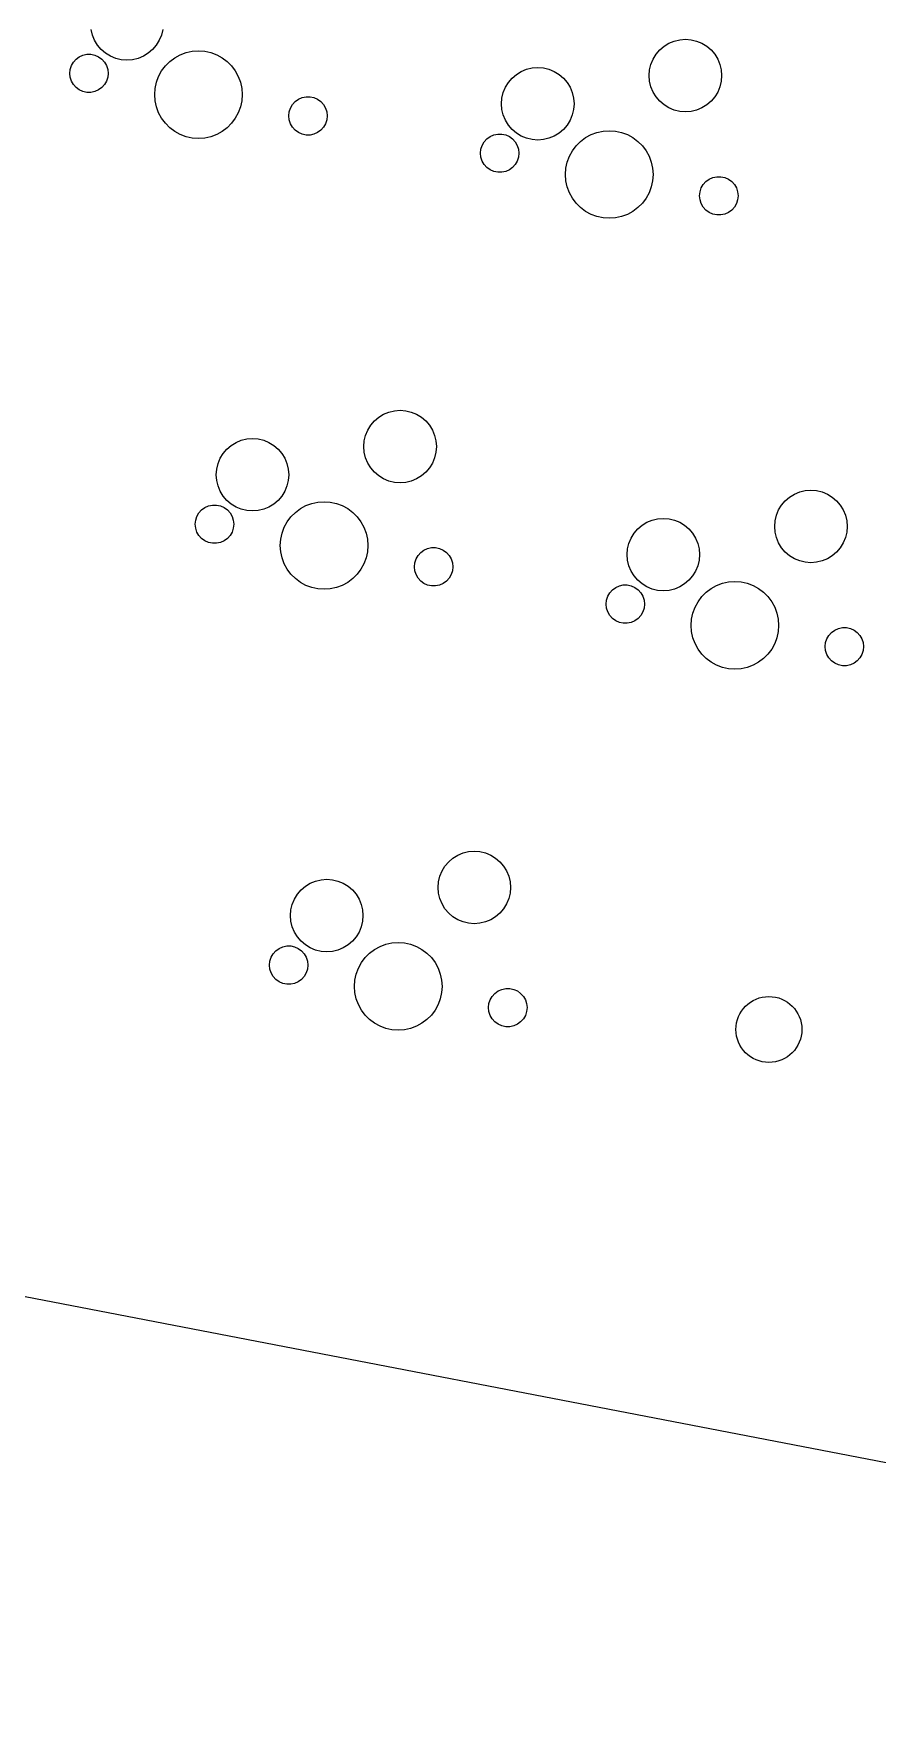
# Model space of a CAD drawing. Extents: x 101 to 518, y -308 to -134.
# Drawn here: x 154.2 to 192.7, y -307.3 to -231.1 of the extents above; entities that cross this region are included whole.
import ezdxf

# ---------------------------------------------------------------- set-up
doc = ezdxf.new("R2010")
doc.units = 0
doc.layers.add('BLACK', color=7, linetype='CONTINUOUS')

msp = doc.modelspace()

# ---------------------------------------------------------------- linework, layer by layer
at = {"layer": 'BLACK', "linetype": 'CONTINUOUS'}
for p, q in [((156.919679, -231.143297), (156.859236, -230.891536)), ((160.118608, -230.891536), (160.058165, -231.143297)), ((157.018761, -231.382503), (156.919679, -231.143297)), ((157.154044, -231.603265), (157.018761, -231.382503)), ((157.322196, -231.800145), (157.154044, -231.603265)), ((157.519076, -231.968297), (157.322196, -231.800145)), ((159.655648, -231.800145), (159.458768, -231.968297)), ((159.8238, -231.603265), (159.655648, -231.800145)), ((159.959083, -231.382503), (159.8238, -231.603265)), ((160.058165, -231.143297), (159.959083, -231.382503)), ((161.460505, -231.880129), (161.744267, -231.859834)), ((161.744267, -231.859834), (162.028029, -231.880129)), ((182.57203, -232.016788), (182.740182, -231.819908)), ((182.740182, -231.819908), (182.937062, -231.651756)), ((182.937062, -231.651756), (183.157824, -231.516473)), ((183.157824, -231.516473), (183.39703, -231.417391)), ((183.39703, -231.417391), (183.648791, -231.356948)), ((183.648791, -231.356948), (183.906908, -231.336634)), ((183.906908, -231.336634), (184.165025, -231.356948)), ((184.165025, -231.356948), (184.416786, -231.417391)), ((184.416786, -231.417391), (184.655992, -231.516473)), ((184.655992, -231.516473), (184.876754, -231.651756)), ((184.876754, -231.651756), (185.073634, -231.819908)), ((185.073634, -231.819908), (185.241786, -232.016788)), ((155.901722, -232.702501), (155.958249, -232.528529)), ((155.958249, -232.528529), (156.049711, -232.370112)), ((156.049711, -232.370112), (156.172112, -232.234172)), ((156.172112, -232.234172), (156.320101, -232.126652)), ((156.320101, -232.126652), (156.487211, -232.05225)), ((156.487211, -232.05225), (156.666139, -232.014217)), ((156.666139, -232.014217), (156.849063, -232.014217)), ((156.849063, -232.014217), (157.027991, -232.05225)), ((157.027991, -232.05225), (157.195101, -232.126652)), ((157.195101, -232.126652), (157.34309, -232.234172)), ((157.34309, -232.234172), (157.465491, -232.370112)), ((157.465491, -232.370112), (157.556953, -232.528529)), ((157.739838, -232.10358), (157.519076, -231.968297)), ((157.556953, -232.528529), (157.61348, -232.702501)), ((157.979044, -232.202662), (157.739838, -232.10358)), ((158.230805, -232.263105), (157.979044, -232.202662)), ((158.488922, -232.283419), (158.230805, -232.263105)), ((158.747039, -232.263105), (158.488922, -232.283419)), ((158.9988, -232.202662), (158.747039, -232.263105)), ((159.238006, -232.10358), (158.9988, -232.202662)), ((159.458768, -231.968297), (159.238006, -232.10358)), ((160.066892, -232.77575), (160.237378, -232.548007)), ((160.237378, -232.548007), (160.43854, -232.346845)), ((160.43854, -232.346845), (160.666283, -232.176359)), ((160.666283, -232.176359), (160.915971, -232.040019)), ((160.915971, -232.040019), (161.18252, -231.940601)), ((161.18252, -231.940601), (161.460505, -231.880129)), ((162.028029, -231.880129), (162.306014, -231.940601)), ((162.306014, -231.940601), (162.572563, -232.040019)), ((162.572563, -232.040019), (162.822251, -232.176359)), ((162.822251, -232.176359), (163.049994, -232.346845)), ((163.049994, -232.346845), (163.251156, -232.548007)), ((163.251156, -232.548007), (163.421642, -232.77575)), ((176.930803, -232.638644), (177.18892, -232.61833)), ((177.18892, -232.61833), (177.447037, -232.638644)), ((182.277222, -232.728517), (182.337665, -232.476756)), ((182.337665, -232.476756), (182.436747, -232.23755)), ((182.436747, -232.23755), (182.57203, -232.016788)), ((185.241786, -232.016788), (185.377069, -232.23755)), ((185.377069, -232.23755), (185.476151, -232.476756)), ((185.476151, -232.476756), (185.536594, -232.728517)), ((155.882601, -232.884424), (155.901722, -232.702501)), ((155.901722, -233.066347), (155.882601, -232.884424)), ((155.958249, -233.240319), (155.901722, -233.066347)), ((156.049711, -233.398736), (155.958249, -233.240319)), ((157.556953, -233.240319), (157.465491, -233.398736)), ((157.61348, -233.066347), (157.556953, -233.240319)), ((157.61348, -232.702501), (157.632601, -232.884424)), ((157.632601, -232.884424), (157.61348, -233.066347)), ((159.770662, -233.569972), (159.831134, -233.291987)), ((159.831134, -233.291987), (159.930552, -233.025438)), ((159.930552, -233.025438), (160.066892, -232.77575)), ((163.421642, -232.77575), (163.557982, -233.025438)), ((163.557982, -233.025438), (163.6574, -233.291987)), ((163.6574, -233.291987), (163.717872, -233.569972)), ((175.718759, -233.519246), (175.854042, -233.298484)), ((175.854042, -233.298484), (176.022194, -233.101604)), ((176.022194, -233.101604), (176.219074, -232.933452)), ((176.219074, -232.933452), (176.439836, -232.798169)), ((176.439836, -232.798169), (176.679042, -232.699087)), ((176.679042, -232.699087), (176.930803, -232.638644)), ((177.447037, -232.638644), (177.698798, -232.699087)), ((177.698798, -232.699087), (177.938004, -232.798169)), ((177.938004, -232.798169), (178.158766, -232.933452)), ((178.158766, -232.933452), (178.355646, -233.101604)), ((178.355646, -233.101604), (178.523798, -233.298484)), ((178.523798, -233.298484), (178.659081, -233.519246)), ((182.256908, -232.986634), (182.277222, -232.728517)), ((182.277222, -233.244751), (182.256908, -232.986634)), ((182.337665, -233.496512), (182.277222, -233.244751)), ((185.536594, -233.244751), (185.476151, -233.496512)), ((185.536594, -232.728517), (185.556908, -232.986634)), ((185.556908, -232.986634), (185.536594, -233.244751)), ((156.172112, -233.534676), (156.049711, -233.398736)), ((156.320101, -233.642196), (156.172112, -233.534676)), ((156.487211, -233.716598), (156.320101, -233.642196)), ((156.666139, -233.754631), (156.487211, -233.716598)), ((156.849063, -233.754631), (156.666139, -233.754631)), ((157.027991, -233.716598), (156.849063, -233.754631)), ((157.195101, -233.642196), (157.027991, -233.716598)), ((157.34309, -233.534676), (157.195101, -233.642196)), ((157.465491, -233.398736), (157.34309, -233.534676)), ((159.750367, -233.853734), (159.770662, -233.569972)), ((159.770662, -234.137496), (159.750367, -233.853734)), ((159.831134, -234.415481), (159.770662, -234.137496)), ((163.717872, -234.137496), (163.6574, -234.415481)), ((163.717872, -233.569972), (163.738167, -233.853734)), ((163.738167, -233.853734), (163.717872, -234.137496)), ((166.145444, -234.172792), (166.293433, -234.065272)), ((166.293433, -234.065272), (166.460543, -233.99087)), ((166.460543, -233.99087), (166.639471, -233.952837)), ((166.639471, -233.952837), (166.822395, -233.952837)), ((166.822395, -233.952837), (167.001323, -233.99087)), ((167.001323, -233.99087), (167.168433, -234.065272)), ((167.168433, -234.065272), (167.316422, -234.172792)), ((175.53892, -234.26833), (175.559234, -234.010213)), ((175.559234, -234.010213), (175.619677, -233.758452)), ((175.619677, -233.758452), (175.718759, -233.519246)), ((178.659081, -233.519246), (178.758163, -233.758452)), ((178.758163, -233.758452), (178.818606, -234.010213)), ((178.818606, -234.010213), (178.83892, -234.26833)), ((182.436747, -233.735718), (182.337665, -233.496512)), ((182.57203, -233.95648), (182.436747, -233.735718)), ((182.740182, -234.15336), (182.57203, -233.95648)), ((185.241786, -233.95648), (185.073634, -234.15336)), ((185.377069, -233.735718), (185.241786, -233.95648)), ((185.476151, -233.496512), (185.377069, -233.735718)), ((159.930552, -234.68203), (159.831134, -234.415481)), ((160.066892, -234.931718), (159.930552, -234.68203)), ((163.557982, -234.68203), (163.421642, -234.931718)), ((163.6574, -234.415481), (163.557982, -234.68203)), ((165.855933, -234.823044), (165.875054, -234.641121)), ((165.875054, -235.004967), (165.855933, -234.823044)), ((165.875054, -234.641121), (165.931581, -234.467149)), ((165.931581, -234.467149), (166.023043, -234.308732)), ((166.023043, -234.308732), (166.145444, -234.172792)), ((167.316422, -234.172792), (167.438823, -234.308732)), ((167.438823, -234.308732), (167.530285, -234.467149)), ((167.530285, -234.467149), (167.586812, -234.641121)), ((167.586812, -234.641121), (167.605933, -234.823044)), ((167.605933, -234.823044), (167.586812, -235.004967)), ((175.559234, -234.526447), (175.53892, -234.26833)), ((175.619677, -234.778208), (175.559234, -234.526447)), ((175.718759, -235.017414), (175.619677, -234.778208)), ((178.758163, -234.778208), (178.659081, -235.017414)), ((178.818606, -234.526447), (178.758163, -234.778208)), ((178.83892, -234.26833), (178.818606, -234.526447)), ((182.937062, -234.321512), (182.740182, -234.15336)), ((183.157824, -234.456795), (182.937062, -234.321512)), ((183.39703, -234.555877), (183.157824, -234.456795)), ((183.648791, -234.61632), (183.39703, -234.555877)), ((183.906908, -234.636634), (183.648791, -234.61632)), ((184.165025, -234.61632), (183.906908, -234.636634)), ((184.416786, -234.555877), (184.165025, -234.61632)), ((184.655992, -234.456795), (184.416786, -234.555877)), ((184.876754, -234.321512), (184.655992, -234.456795)), ((185.073634, -234.15336), (184.876754, -234.321512)), ((160.237378, -235.159461), (160.066892, -234.931718)), ((160.43854, -235.360623), (160.237378, -235.159461)), ((160.666283, -235.531109), (160.43854, -235.360623)), ((160.915971, -235.667449), (160.666283, -235.531109)), ((161.18252, -235.766867), (160.915971, -235.667449)), ((162.572563, -235.667449), (162.306014, -235.766867)), ((162.822251, -235.531109), (162.572563, -235.667449)), ((163.049994, -235.360623), (162.822251, -235.531109)), ((163.251156, -235.159461), (163.049994, -235.360623)), ((163.421642, -234.931718), (163.251156, -235.159461)), ((165.931581, -235.178939), (165.875054, -235.004967)), ((166.023043, -235.337356), (165.931581, -235.178939)), ((166.145444, -235.473296), (166.023043, -235.337356)), ((166.293433, -235.580816), (166.145444, -235.473296)), ((166.460543, -235.655218), (166.293433, -235.580816)), ((166.639471, -235.693251), (166.460543, -235.655218)), ((167.001323, -235.655218), (166.822395, -235.693251)), ((167.168433, -235.580816), (167.001323, -235.655218)), ((167.316422, -235.473296), (167.168433, -235.580816)), ((167.438823, -235.337356), (167.316422, -235.473296)), ((167.530285, -235.178939), (167.438823, -235.337356)), ((167.586812, -235.004967), (167.530285, -235.178939)), ((175.187209, -235.687161), (175.366137, -235.649128)), ((175.366137, -235.649128), (175.549061, -235.649128)), ((175.549061, -235.649128), (175.727989, -235.687161)), ((175.854042, -235.238176), (175.718759, -235.017414)), ((176.022194, -235.435056), (175.854042, -235.238176)), ((176.219074, -235.603208), (176.022194, -235.435056)), ((176.439836, -235.738491), (176.219074, -235.603208)), ((178.158766, -235.603208), (177.938004, -235.738491)), ((178.355646, -235.435056), (178.158766, -235.603208)), ((178.523798, -235.238176), (178.355646, -235.435056)), ((178.659081, -235.017414), (178.523798, -235.238176)), ((179.366281, -235.81127), (179.615969, -235.67493)), ((179.615969, -235.67493), (179.882518, -235.575512)), ((179.882518, -235.575512), (180.160503, -235.51504)), ((180.160503, -235.51504), (180.444265, -235.494745)), ((180.444265, -235.494745), (180.728027, -235.51504)), ((180.728027, -235.51504), (181.006012, -235.575512)), ((181.006012, -235.575512), (181.272561, -235.67493)), ((181.272561, -235.67493), (181.522249, -235.81127)), ((161.460505, -235.827339), (161.18252, -235.766867)), ((161.744267, -235.847634), (161.460505, -235.827339)), ((162.028029, -235.827339), (161.744267, -235.847634)), ((162.306014, -235.766867), (162.028029, -235.827339)), ((166.822395, -235.693251), (166.639471, -235.693251)), ((174.582599, -236.519335), (174.60172, -236.337412)), ((174.60172, -236.337412), (174.658247, -236.16344)), ((174.658247, -236.16344), (174.749709, -236.005023)), ((174.749709, -236.005023), (174.87211, -235.869083)), ((174.87211, -235.869083), (175.020099, -235.761563)), ((175.020099, -235.761563), (175.187209, -235.687161)), ((175.727989, -235.687161), (175.895099, -235.761563)), ((175.895099, -235.761563), (176.043088, -235.869083)), ((176.043088, -235.869083), (176.165489, -236.005023)), ((176.165489, -236.005023), (176.256951, -236.16344)), ((176.256951, -236.16344), (176.313478, -236.337412)), ((176.313478, -236.337412), (176.332599, -236.519335)), ((176.679042, -235.837573), (176.439836, -235.738491)), ((176.930803, -235.898016), (176.679042, -235.837573)), ((177.18892, -235.91833), (176.930803, -235.898016)), ((177.447037, -235.898016), (177.18892, -235.91833)), ((177.698798, -235.837573), (177.447037, -235.898016)), ((177.938004, -235.738491), (177.698798, -235.837573)), ((178.63055, -236.660349), (178.76689, -236.410661)), ((178.76689, -236.410661), (178.937376, -236.182918)), ((178.937376, -236.182918), (179.138538, -235.981756)), ((179.138538, -235.981756), (179.366281, -235.81127)), ((181.522249, -235.81127), (181.749992, -235.981756)), ((181.749992, -235.981756), (181.951154, -236.182918)), ((181.951154, -236.182918), (182.12164, -236.410661)), ((182.12164, -236.410661), (182.25798, -236.660349)), ((174.60172, -236.701258), (174.582599, -236.519335)), ((174.658247, -236.87523), (174.60172, -236.701258)), ((174.749709, -237.033647), (174.658247, -236.87523)), ((174.87211, -237.169587), (174.749709, -237.033647)), ((175.020099, -237.277107), (174.87211, -237.169587)), ((176.043088, -237.169587), (175.895099, -237.277107)), ((176.165489, -237.033647), (176.043088, -237.169587)), ((176.256951, -236.87523), (176.165489, -237.033647)), ((176.313478, -236.701258), (176.256951, -236.87523)), ((176.332599, -236.519335), (176.313478, -236.701258)), ((178.47066, -237.204883), (178.531132, -236.926898)), ((178.531132, -236.926898), (178.63055, -236.660349)), ((182.25798, -236.660349), (182.357398, -236.926898)), ((182.357398, -236.926898), (182.41787, -237.204883)), ((175.187209, -237.351509), (175.020099, -237.277107)), ((175.366137, -237.389542), (175.187209, -237.351509)), ((175.549061, -237.389542), (175.366137, -237.389542)), ((175.727989, -237.351509), (175.549061, -237.389542)), ((175.895099, -237.277107), (175.727989, -237.351509)), ((178.450365, -237.488645), (178.47066, -237.204883)), ((178.47066, -237.772407), (178.450365, -237.488645)), ((178.531132, -238.050392), (178.47066, -237.772407)), ((182.41787, -237.772407), (182.357398, -238.050392)), ((182.41787, -237.204883), (182.438165, -237.488645)), ((182.438165, -237.488645), (182.41787, -237.772407)), ((184.631579, -238.10206), (184.723041, -237.943643)), ((184.723041, -237.943643), (184.845442, -237.807703)), ((184.845442, -237.807703), (184.993431, -237.700183)), ((184.993431, -237.700183), (185.160541, -237.625781)), ((185.160541, -237.625781), (185.339469, -237.587748)), ((185.339469, -237.587748), (185.522393, -237.587748)), ((185.522393, -237.587748), (185.701321, -237.625781)), ((185.701321, -237.625781), (185.868431, -237.700183)), ((185.868431, -237.700183), (186.01642, -237.807703)), ((186.01642, -237.807703), (186.138821, -237.943643)), ((186.138821, -237.943643), (186.230283, -238.10206)), ((178.63055, -238.316941), (178.531132, -238.050392)), ((178.76689, -238.566629), (178.63055, -238.316941)), ((178.937376, -238.794372), (178.76689, -238.566629)), ((182.12164, -238.566629), (181.951154, -238.794372)), ((182.25798, -238.316941), (182.12164, -238.566629)), ((182.357398, -238.050392), (182.25798, -238.316941)), ((184.555931, -238.457955), (184.575052, -238.276032)), ((184.575052, -238.639878), (184.555931, -238.457955)), ((184.575052, -238.276032), (184.631579, -238.10206)), ((184.631579, -238.81385), (184.575052, -238.639878)), ((186.230283, -238.10206), (186.28681, -238.276032)), ((186.28681, -238.639878), (186.230283, -238.81385)), ((186.28681, -238.276032), (186.305931, -238.457955)), ((186.305931, -238.457955), (186.28681, -238.639878)), ((179.138538, -238.995534), (178.937376, -238.794372)), ((179.366281, -239.16602), (179.138538, -238.995534)), ((179.615969, -239.30236), (179.366281, -239.16602)), ((179.882518, -239.401778), (179.615969, -239.30236)), ((180.160503, -239.46225), (179.882518, -239.401778)), ((180.444265, -239.482545), (180.160503, -239.46225)), ((180.728027, -239.46225), (180.444265, -239.482545)), ((181.006012, -239.401778), (180.728027, -239.46225)), ((181.272561, -239.30236), (181.006012, -239.401778)), ((181.522249, -239.16602), (181.272561, -239.30236)), ((181.749992, -238.995534), (181.522249, -239.16602)), ((181.951154, -238.794372), (181.749992, -238.995534)), ((184.723041, -238.972267), (184.631579, -238.81385)), ((184.845442, -239.108207), (184.723041, -238.972267)), ((184.993431, -239.215727), (184.845442, -239.108207)), ((185.160541, -239.290129), (184.993431, -239.215727)), ((185.339469, -239.328162), (185.160541, -239.290129)), ((185.522393, -239.328162), (185.339469, -239.328162)), ((185.701321, -239.290129), (185.522393, -239.328162)), ((185.868431, -239.215727), (185.701321, -239.290129)), ((186.01642, -239.108207), (185.868431, -239.215727)), ((186.138821, -238.972267), (186.01642, -239.108207)), ((186.230283, -238.81385), (186.138821, -238.972267)), ((169.755272, -248.70245), (169.952152, -248.534298)), ((169.952152, -248.534298), (170.172914, -248.399015)), ((170.172914, -248.399015), (170.41212, -248.299933)), ((170.41212, -248.299933), (170.663881, -248.23949)), ((170.663881, -248.23949), (170.921998, -248.219176)), ((170.921998, -248.219176), (171.180115, -248.23949)), ((171.180115, -248.23949), (171.431876, -248.299933)), ((171.431876, -248.299933), (171.671082, -248.399015)), ((171.671082, -248.399015), (171.891844, -248.534298)), ((171.891844, -248.534298), (172.088724, -248.70245)), ((169.292312, -249.611059), (169.352755, -249.359298)), ((169.352755, -249.359298), (169.451837, -249.120092)), ((169.451837, -249.120092), (169.58712, -248.89933)), ((169.58712, -248.89933), (169.755272, -248.70245)), ((172.088724, -248.70245), (172.256876, -248.89933)), ((172.256876, -248.89933), (172.392159, -249.120092)), ((172.392159, -249.120092), (172.491241, -249.359298)), ((172.491241, -249.359298), (172.551684, -249.611059)), ((162.869132, -250.181026), (163.037284, -249.984146)), ((163.037284, -249.984146), (163.234164, -249.815994)), ((163.234164, -249.815994), (163.454926, -249.680711)), ((163.454926, -249.680711), (163.694132, -249.581629)), ((163.694132, -249.581629), (163.945893, -249.521186)), ((163.945893, -249.521186), (164.20401, -249.500872)), ((164.20401, -249.500872), (164.462127, -249.521186)), ((164.462127, -249.521186), (164.713888, -249.581629)), ((164.713888, -249.581629), (164.953094, -249.680711)), ((164.953094, -249.680711), (165.173856, -249.815994)), ((165.173856, -249.815994), (165.370736, -249.984146)), ((165.370736, -249.984146), (165.538888, -250.181026)), ((169.271998, -249.869176), (169.292312, -249.611059)), ((169.292312, -250.127293), (169.271998, -249.869176)), ((169.352755, -250.379054), (169.292312, -250.127293)), ((172.551684, -250.127293), (172.491241, -250.379054)), ((172.551684, -249.611059), (172.571998, -249.869176)), ((172.571998, -249.869176), (172.551684, -250.127293)), ((162.55401, -251.150872), (162.574324, -250.892755)), ((162.574324, -250.892755), (162.634767, -250.640994)), ((162.634767, -250.640994), (162.733849, -250.401788)), ((162.733849, -250.401788), (162.869132, -250.181026)), ((165.538888, -250.181026), (165.674171, -250.401788)), ((165.674171, -250.401788), (165.773253, -250.640994)), ((165.773253, -250.640994), (165.833696, -250.892755)), ((165.833696, -250.892755), (165.85401, -251.150872)), ((169.451837, -250.61826), (169.352755, -250.379054)), ((169.58712, -250.839022), (169.451837, -250.61826)), ((169.755272, -251.035902), (169.58712, -250.839022)), ((172.256876, -250.839022), (172.088724, -251.035902)), ((172.392159, -250.61826), (172.256876, -250.839022)), ((172.491241, -250.379054), (172.392159, -250.61826)), ((162.574324, -251.408989), (162.55401, -251.150872)), ((162.634767, -251.66075), (162.574324, -251.408989)), ((162.733849, -251.899956), (162.634767, -251.66075)), ((165.773253, -251.66075), (165.674171, -251.899956)), ((165.833696, -251.408989), (165.773253, -251.66075)), ((165.85401, -251.150872), (165.833696, -251.408989)), ((169.952152, -251.204054), (169.755272, -251.035902)), ((170.172914, -251.339337), (169.952152, -251.204054)), ((170.41212, -251.438419), (170.172914, -251.339337)), ((170.663881, -251.498862), (170.41212, -251.438419)), ((170.921998, -251.519176), (170.663881, -251.498862)), ((171.180115, -251.498862), (170.921998, -251.519176)), ((171.431876, -251.438419), (171.180115, -251.498862)), ((171.671082, -251.339337), (171.431876, -251.438419)), ((171.891844, -251.204054), (171.671082, -251.339337)), ((172.088724, -251.035902), (171.891844, -251.204054)), ((162.869132, -252.120718), (162.733849, -251.899956)), ((163.037284, -252.317598), (162.869132, -252.120718)), ((163.234164, -252.48575), (163.037284, -252.317598)), ((165.370736, -252.317598), (165.173856, -252.48575)), ((165.538888, -252.120718), (165.370736, -252.317598)), ((165.674171, -251.899956), (165.538888, -252.120718)), ((166.897608, -252.458054), (167.175593, -252.397582)), ((167.175593, -252.397582), (167.459355, -252.377287)), ((167.459355, -252.377287), (167.743117, -252.397582)), ((167.743117, -252.397582), (168.021102, -252.458054)), ((188.287118, -252.534241), (188.45527, -252.337361)), ((188.45527, -252.337361), (188.65215, -252.169209)), ((188.65215, -252.169209), (188.872912, -252.033926)), ((188.872912, -252.033926), (189.112118, -251.934844)), ((189.112118, -251.934844), (189.363879, -251.874401)), ((189.363879, -251.874401), (189.621996, -251.854087)), ((189.621996, -251.854087), (189.880113, -251.874401)), ((189.880113, -251.874401), (190.131874, -251.934844)), ((190.131874, -251.934844), (190.37108, -252.033926)), ((190.37108, -252.033926), (190.591842, -252.169209)), ((190.591842, -252.169209), (190.788722, -252.337361)), ((190.788722, -252.337361), (190.956874, -252.534241)), ((161.61681, -253.219954), (161.673337, -253.045982)), ((161.673337, -253.045982), (161.764799, -252.887565)), ((161.764799, -252.887565), (161.8872, -252.751625)), ((161.8872, -252.751625), (162.035189, -252.644105)), ((162.035189, -252.644105), (162.202299, -252.569703)), ((162.202299, -252.569703), (162.381227, -252.53167)), ((162.381227, -252.53167), (162.564151, -252.53167)), ((162.564151, -252.53167), (162.743079, -252.569703)), ((162.743079, -252.569703), (162.910189, -252.644105)), ((162.910189, -252.644105), (163.058178, -252.751625)), ((163.058178, -252.751625), (163.180579, -252.887565)), ((163.180579, -252.887565), (163.272041, -253.045982)), ((163.454926, -252.621033), (163.234164, -252.48575)), ((163.272041, -253.045982), (163.328568, -253.219954)), ((163.694132, -252.720115), (163.454926, -252.621033)), ((163.945893, -252.780558), (163.694132, -252.720115)), ((164.20401, -252.800872), (163.945893, -252.780558)), ((164.462127, -252.780558), (164.20401, -252.800872)), ((164.713888, -252.720115), (164.462127, -252.780558)), ((164.953094, -252.621033), (164.713888, -252.720115)), ((165.173856, -252.48575), (164.953094, -252.621033)), ((165.78198, -253.293203), (165.952466, -253.06546)), ((165.952466, -253.06546), (166.153628, -252.864298)), ((166.153628, -252.864298), (166.381371, -252.693812)), ((166.381371, -252.693812), (166.631059, -252.557472)), ((166.631059, -252.557472), (166.897608, -252.458054)), ((168.021102, -252.458054), (168.287651, -252.557472)), ((168.287651, -252.557472), (168.537339, -252.693812)), ((168.537339, -252.693812), (168.765082, -252.864298)), ((168.765082, -252.864298), (168.966244, -253.06546)), ((168.966244, -253.06546), (169.13673, -253.293203)), ((182.154924, -253.315622), (182.39413, -253.21654)), ((182.39413, -253.21654), (182.645891, -253.156097)), ((182.645891, -253.156097), (182.904008, -253.135783)), ((182.904008, -253.135783), (183.162125, -253.156097)), ((183.162125, -253.156097), (183.413886, -253.21654)), ((183.413886, -253.21654), (183.653092, -253.315622)), ((187.99231, -253.24597), (188.052753, -252.994209)), ((188.052753, -252.994209), (188.151835, -252.755003)), ((188.151835, -252.755003), (188.287118, -252.534241)), ((190.956874, -252.534241), (191.092157, -252.755003)), ((191.092157, -252.755003), (191.191239, -252.994209)), ((191.191239, -252.994209), (191.251682, -253.24597)), ((161.597689, -253.401877), (161.61681, -253.219954)), ((161.61681, -253.5838), (161.597689, -253.401877)), ((161.673337, -253.757772), (161.61681, -253.5838)), ((161.764799, -253.916189), (161.673337, -253.757772)), ((161.8872, -254.052129), (161.764799, -253.916189)), ((163.180579, -253.916189), (163.058178, -254.052129)), ((163.272041, -253.757772), (163.180579, -253.916189)), ((163.328568, -253.5838), (163.272041, -253.757772)), ((163.328568, -253.219954), (163.347689, -253.401877)), ((163.347689, -253.401877), (163.328568, -253.5838)), ((165.48575, -254.087425), (165.546222, -253.80944)), ((165.546222, -253.80944), (165.64564, -253.542891)), ((165.64564, -253.542891), (165.78198, -253.293203)), ((169.13673, -253.293203), (169.27307, -253.542891)), ((169.27307, -253.542891), (169.372488, -253.80944)), ((169.372488, -253.80944), (169.43296, -254.087425)), ((181.433847, -254.036699), (181.56913, -253.815937)), ((181.56913, -253.815937), (181.737282, -253.619057)), ((181.737282, -253.619057), (181.934162, -253.450905)), ((181.934162, -253.450905), (182.154924, -253.315622)), ((183.653092, -253.315622), (183.873854, -253.450905)), ((183.873854, -253.450905), (184.070734, -253.619057)), ((184.070734, -253.619057), (184.238886, -253.815937)), ((184.238886, -253.815937), (184.374169, -254.036699)), ((187.971996, -253.504087), (187.99231, -253.24597)), ((187.99231, -253.762204), (187.971996, -253.504087)), ((188.052753, -254.013965), (187.99231, -253.762204)), ((191.251682, -253.762204), (191.191239, -254.013965)), ((191.251682, -253.24597), (191.271996, -253.504087)), ((191.271996, -253.504087), (191.251682, -253.762204)), ((162.035189, -254.159649), (161.8872, -254.052129)), ((162.202299, -254.234051), (162.035189, -254.159649)), ((162.381227, -254.272084), (162.202299, -254.234051)), ((162.564151, -254.272084), (162.381227, -254.272084)), ((162.743079, -254.234051), (162.564151, -254.272084)), ((162.910189, -254.159649), (162.743079, -254.234051)), ((163.058178, -254.052129), (162.910189, -254.159649)), ((165.465455, -254.371187), (165.48575, -254.087425)), ((165.48575, -254.654949), (165.465455, -254.371187)), ((165.546222, -254.932934), (165.48575, -254.654949)), ((169.43296, -254.654949), (169.372488, -254.932934)), ((169.43296, -254.087425), (169.453255, -254.371187)), ((169.453255, -254.371187), (169.43296, -254.654949)), ((171.738131, -254.826185), (171.860532, -254.690245)), ((171.860532, -254.690245), (172.008521, -254.582725)), ((172.008521, -254.582725), (172.175631, -254.508323)), ((172.175631, -254.508323), (172.354559, -254.47029)), ((172.354559, -254.47029), (172.537483, -254.47029)), ((172.537483, -254.47029), (172.716411, -254.508323)), ((172.716411, -254.508323), (172.883521, -254.582725)), ((172.883521, -254.582725), (173.03151, -254.690245)), ((173.03151, -254.690245), (173.153911, -254.826185)), ((181.254008, -254.785783), (181.274322, -254.527666)), ((181.274322, -254.527666), (181.334765, -254.275905)), ((181.334765, -254.275905), (181.433847, -254.036699)), ((184.374169, -254.036699), (184.473251, -254.275905)), ((184.473251, -254.275905), (184.533694, -254.527666)), ((184.533694, -254.527666), (184.554008, -254.785783)), ((188.151835, -254.253171), (188.052753, -254.013965)), ((188.287118, -254.473933), (188.151835, -254.253171)), ((188.45527, -254.670813), (188.287118, -254.473933)), ((188.65215, -254.838965), (188.45527, -254.670813)), ((190.788722, -254.670813), (190.591842, -254.838965)), ((190.956874, -254.473933), (190.788722, -254.670813)), ((191.092157, -254.253171), (190.956874, -254.473933)), ((191.191239, -254.013965), (191.092157, -254.253171)), ((165.64564, -255.199483), (165.546222, -254.932934)), ((165.78198, -255.449171), (165.64564, -255.199483)), ((165.952466, -255.676914), (165.78198, -255.449171)), ((169.13673, -255.449171), (168.966244, -255.676914)), ((169.27307, -255.199483), (169.13673, -255.449171)), ((169.372488, -254.932934), (169.27307, -255.199483)), ((171.571021, -255.340497), (171.590142, -255.158574)), ((171.590142, -255.52242), (171.571021, -255.340497)), ((171.590142, -255.158574), (171.646669, -254.984602)), ((171.646669, -254.984602), (171.738131, -254.826185)), ((173.153911, -254.826185), (173.245373, -254.984602)), ((173.245373, -254.984602), (173.3019, -255.158574)), ((173.3019, -255.158574), (173.321021, -255.340497)), ((173.321021, -255.340497), (173.3019, -255.52242)), ((181.274322, -255.0439), (181.254008, -254.785783)), ((181.334765, -255.295661), (181.274322, -255.0439)), ((181.433847, -255.534867), (181.334765, -255.295661)), ((184.473251, -255.295661), (184.374169, -255.534867)), ((184.533694, -255.0439), (184.473251, -255.295661)), ((184.554008, -254.785783), (184.533694, -255.0439)), ((188.872912, -254.974248), (188.65215, -254.838965)), ((189.112118, -255.07333), (188.872912, -254.974248)), ((189.363879, -255.133773), (189.112118, -255.07333)), ((189.621996, -255.154087), (189.363879, -255.133773)), ((189.880113, -255.133773), (189.621996, -255.154087)), ((190.131874, -255.07333), (189.880113, -255.133773)), ((190.37108, -254.974248), (190.131874, -255.07333)), ((190.591842, -254.838965), (190.37108, -254.974248)), ((166.153628, -255.878076), (165.952466, -255.676914)), ((166.381371, -256.048562), (166.153628, -255.878076)), ((166.631059, -256.184902), (166.381371, -256.048562)), ((166.897608, -256.28432), (166.631059, -256.184902)), ((168.287651, -256.184902), (168.021102, -256.28432)), ((168.537339, -256.048562), (168.287651, -256.184902)), ((168.765082, -255.878076), (168.537339, -256.048562)), ((168.966244, -255.676914), (168.765082, -255.878076)), ((171.646669, -255.696392), (171.590142, -255.52242)), ((171.738131, -255.854809), (171.646669, -255.696392)), ((171.860532, -255.990749), (171.738131, -255.854809)), ((172.008521, -256.098269), (171.860532, -255.990749)), ((172.175631, -256.172671), (172.008521, -256.098269)), ((172.354559, -256.210704), (172.175631, -256.172671)), ((172.537483, -256.210704), (172.354559, -256.210704)), ((172.716411, -256.172671), (172.537483, -256.210704)), ((172.883521, -256.098269), (172.716411, -256.172671)), ((173.03151, -255.990749), (172.883521, -256.098269)), ((173.153911, -255.854809), (173.03151, -255.990749)), ((173.245373, -255.696392), (173.153911, -255.854809)), ((173.3019, -255.52242), (173.245373, -255.696392)), ((180.735187, -256.279016), (180.902297, -256.204614)), ((180.902297, -256.204614), (181.081225, -256.166581)), ((181.081225, -256.166581), (181.264149, -256.166581)), ((181.264149, -256.166581), (181.443077, -256.204614)), ((181.56913, -255.755629), (181.433847, -255.534867)), ((181.443077, -256.204614), (181.610187, -256.279016)), ((181.737282, -255.952509), (181.56913, -255.755629)), ((181.934162, -256.120661), (181.737282, -255.952509)), ((182.154924, -256.255944), (181.934162, -256.120661)), ((182.39413, -256.355026), (182.154924, -256.255944)), ((183.653092, -256.255944), (183.413886, -256.355026)), ((183.873854, -256.120661), (183.653092, -256.255944)), ((184.070734, -255.952509), (183.873854, -256.120661)), ((184.238886, -255.755629), (184.070734, -255.952509)), ((184.374169, -255.534867), (184.238886, -255.755629)), ((185.081369, -256.328723), (185.331057, -256.192383)), ((185.331057, -256.192383), (185.597606, -256.092965)), ((185.597606, -256.092965), (185.875591, -256.032493)), ((185.875591, -256.032493), (186.159353, -256.012198)), ((186.159353, -256.012198), (186.443115, -256.032493)), ((186.443115, -256.032493), (186.7211, -256.092965)), ((186.7211, -256.092965), (186.987649, -256.192383)), ((186.987649, -256.192383), (187.237337, -256.328723)), ((167.175593, -256.344792), (166.897608, -256.28432)), ((167.459355, -256.365087), (167.175593, -256.344792)), ((167.743117, -256.344792), (167.459355, -256.365087)), ((168.021102, -256.28432), (167.743117, -256.344792)), ((180.297687, -257.036788), (180.316808, -256.854865)), ((180.316808, -256.854865), (180.373335, -256.680893)), ((180.373335, -256.680893), (180.464797, -256.522476)), ((180.464797, -256.522476), (180.587198, -256.386536)), ((180.587198, -256.386536), (180.735187, -256.279016)), ((181.610187, -256.279016), (181.758176, -256.386536)), ((181.758176, -256.386536), (181.880577, -256.522476)), ((181.880577, -256.522476), (181.972039, -256.680893)), ((181.972039, -256.680893), (182.028566, -256.854865)), ((182.028566, -256.854865), (182.047687, -257.036788)), ((182.645891, -256.415469), (182.39413, -256.355026)), ((182.904008, -256.435783), (182.645891, -256.415469)), ((183.162125, -256.415469), (182.904008, -256.435783)), ((183.413886, -256.355026), (183.162125, -256.415469)), ((184.345638, -257.177802), (184.481978, -256.928114)), ((184.481978, -256.928114), (184.652464, -256.700371)), ((184.652464, -256.700371), (184.853626, -256.499209)), ((184.853626, -256.499209), (185.081369, -256.328723)), ((187.237337, -256.328723), (187.46508, -256.499209)), ((187.46508, -256.499209), (187.666242, -256.700371)), ((187.666242, -256.700371), (187.836728, -256.928114)), ((187.836728, -256.928114), (187.973068, -257.177802)), ((180.316808, -257.218711), (180.297687, -257.036788)), ((180.373335, -257.392683), (180.316808, -257.218711)), ((180.464797, -257.5511), (180.373335, -257.392683)), ((180.587198, -257.68704), (180.464797, -257.5511)), ((180.735187, -257.79456), (180.587198, -257.68704)), ((181.758176, -257.68704), (181.610187, -257.79456)), ((181.880577, -257.5511), (181.758176, -257.68704)), ((181.972039, -257.392683), (181.880577, -257.5511)), ((182.028566, -257.218711), (181.972039, -257.392683)), ((182.047687, -257.036788), (182.028566, -257.218711)), ((184.165453, -258.006098), (184.185748, -257.722336)), ((184.185748, -257.722336), (184.24622, -257.444351)), ((184.24622, -257.444351), (184.345638, -257.177802)), ((187.973068, -257.177802), (188.072486, -257.444351)), ((188.072486, -257.444351), (188.132958, -257.722336)), ((188.132958, -257.722336), (188.153253, -258.006098)), ((180.902297, -257.868962), (180.735187, -257.79456)), ((181.081225, -257.906995), (180.902297, -257.868962)), ((181.264149, -257.906995), (181.081225, -257.906995)), ((181.443077, -257.868962), (181.264149, -257.906995)), ((181.610187, -257.79456), (181.443077, -257.868962)), ((184.185748, -258.28986), (184.165453, -258.006098)), ((184.24622, -258.567845), (184.185748, -258.28986)), ((188.132958, -258.28986), (188.072486, -258.567845)), ((188.153253, -258.006098), (188.132958, -258.28986)), ((190.346667, -258.619513), (190.438129, -258.461096)), ((190.438129, -258.461096), (190.56053, -258.325156)), ((190.56053, -258.325156), (190.708519, -258.217636)), ((190.708519, -258.217636), (190.875629, -258.143234)), ((190.875629, -258.143234), (191.054557, -258.105201)), ((191.054557, -258.105201), (191.237481, -258.105201)), ((191.237481, -258.105201), (191.416409, -258.143234)), ((191.416409, -258.143234), (191.583519, -258.217636)), ((191.583519, -258.217636), (191.731508, -258.325156)), ((191.731508, -258.325156), (191.853909, -258.461096)), ((191.853909, -258.461096), (191.945371, -258.619513)), ((184.345638, -258.834394), (184.24622, -258.567845)), ((184.481978, -259.084082), (184.345638, -258.834394)), ((184.652464, -259.311825), (184.481978, -259.084082)), ((184.853626, -259.512987), (184.652464, -259.311825)), ((187.666242, -259.311825), (187.46508, -259.512987)), ((187.836728, -259.084082), (187.666242, -259.311825)), ((187.973068, -258.834394), (187.836728, -259.084082)), ((188.072486, -258.567845), (187.973068, -258.834394)), ((190.271019, -258.975408), (190.29014, -258.793485)), ((190.29014, -259.157331), (190.271019, -258.975408)), ((190.29014, -258.793485), (190.346667, -258.619513)), ((190.346667, -259.331303), (190.29014, -259.157331)), ((191.945371, -258.619513), (192.001898, -258.793485)), ((192.001898, -259.157331), (191.945371, -259.331303)), ((192.001898, -258.793485), (192.021019, -258.975408)), ((192.021019, -258.975408), (192.001898, -259.157331)), ((185.081369, -259.683473), (184.853626, -259.512987)), ((185.331057, -259.819813), (185.081369, -259.683473)), ((185.597606, -259.919231), (185.331057, -259.819813)), ((185.875591, -259.979703), (185.597606, -259.919231)), ((186.159353, -259.999998), (185.875591, -259.979703)), ((186.443115, -259.979703), (186.159353, -259.999998)), ((186.7211, -259.919231), (186.443115, -259.979703)), ((186.987649, -259.819813), (186.7211, -259.919231)), ((187.237337, -259.683473), (186.987649, -259.819813)), ((187.46508, -259.512987), (187.237337, -259.683473)), ((190.438129, -259.48972), (190.346667, -259.331303)), ((190.56053, -259.62566), (190.438129, -259.48972)), ((190.708519, -259.73318), (190.56053, -259.62566)), ((190.875629, -259.807582), (190.708519, -259.73318)), ((191.054557, -259.845615), (190.875629, -259.807582)), ((191.237481, -259.845615), (191.054557, -259.845615)), ((191.416409, -259.807582), (191.237481, -259.845615)), ((191.583519, -259.73318), (191.416409, -259.807582)), ((191.731508, -259.62566), (191.583519, -259.73318)), ((191.853909, -259.48972), (191.731508, -259.62566)), ((191.945371, -259.331303), (191.853909, -259.48972)), ((173.32974, -268.597388), (173.550502, -268.462105)), ((173.550502, -268.462105), (173.789708, -268.363023)), ((173.789708, -268.363023), (174.041469, -268.30258)), ((174.041469, -268.30258), (174.299586, -268.282266)), ((174.299586, -268.282266), (174.557703, -268.30258)), ((174.557703, -268.30258), (174.809464, -268.363023)), ((174.809464, -268.363023), (175.04867, -268.462105)), ((175.04867, -268.462105), (175.269432, -268.597388)), ((172.730343, -269.422388), (172.829425, -269.183182)), ((172.829425, -269.183182), (172.964708, -268.96242)), ((172.964708, -268.96242), (173.13286, -268.76554)), ((173.13286, -268.76554), (173.32974, -268.597388)), ((175.269432, -268.597388), (175.466312, -268.76554)), ((175.466312, -268.76554), (175.634464, -268.96242)), ((175.634464, -268.96242), (175.769747, -269.183182)), ((175.769747, -269.183182), (175.868829, -269.422388)), ((166.414872, -270.047236), (166.611752, -269.879084)), ((166.611752, -269.879084), (166.832514, -269.743801)), ((166.832514, -269.743801), (167.07172, -269.644719)), ((167.07172, -269.644719), (167.323481, -269.584276)), ((167.323481, -269.584276), (167.581598, -269.563962)), ((167.581598, -269.563962), (167.839715, -269.584276)), ((167.839715, -269.584276), (168.091476, -269.644719)), ((168.091476, -269.644719), (168.330682, -269.743801)), ((168.330682, -269.743801), (168.551444, -269.879084)), ((168.551444, -269.879084), (168.748324, -270.047236)), ((172.649586, -269.932266), (172.6699, -269.674149)), ((172.6699, -270.190383), (172.649586, -269.932266)), ((172.6699, -269.674149), (172.730343, -269.422388)), ((175.868829, -269.422388), (175.929272, -269.674149)), ((175.929272, -269.674149), (175.949586, -269.932266)), ((175.949586, -269.932266), (175.929272, -270.190383)), ((165.951912, -270.955845), (166.012355, -270.704084)), ((166.012355, -270.704084), (166.111437, -270.464878)), ((166.111437, -270.464878), (166.24672, -270.244116)), ((166.24672, -270.244116), (166.414872, -270.047236)), ((168.748324, -270.047236), (168.916476, -270.244116)), ((168.916476, -270.244116), (169.051759, -270.464878)), ((169.051759, -270.464878), (169.150841, -270.704084)), ((169.150841, -270.704084), (169.211284, -270.955845)), ((172.730343, -270.442144), (172.6699, -270.190383)), ((172.829425, -270.68135), (172.730343, -270.442144)), ((172.964708, -270.902112), (172.829425, -270.68135)), ((175.769747, -270.68135), (175.634464, -270.902112)), ((175.868829, -270.442144), (175.769747, -270.68135)), ((175.929272, -270.190383), (175.868829, -270.442144)), ((165.931598, -271.213962), (165.951912, -270.955845)), ((165.951912, -271.472079), (165.931598, -271.213962)), ((166.012355, -271.72384), (165.951912, -271.472079)), ((169.211284, -271.472079), (169.150841, -271.72384)), ((169.211284, -270.955845), (169.231598, -271.213962)), ((169.231598, -271.213962), (169.211284, -271.472079)), ((173.13286, -271.098992), (172.964708, -270.902112)), ((173.32974, -271.267144), (173.13286, -271.098992)), ((173.550502, -271.402427), (173.32974, -271.267144)), ((173.789708, -271.501509), (173.550502, -271.402427)), ((174.041469, -271.561952), (173.789708, -271.501509)), ((174.809464, -271.501509), (174.557703, -271.561952)), ((175.04867, -271.402427), (174.809464, -271.501509)), ((175.269432, -271.267144), (175.04867, -271.402427)), ((175.466312, -271.098992), (175.269432, -271.267144)), ((175.634464, -270.902112), (175.466312, -271.098992)), ((166.111437, -271.963046), (166.012355, -271.72384)), ((166.24672, -272.183808), (166.111437, -271.963046)), ((166.414872, -272.380688), (166.24672, -272.183808)), ((168.916476, -272.183808), (168.748324, -272.380688)), ((169.051759, -271.963046), (168.916476, -272.183808)), ((169.150841, -271.72384), (169.051759, -271.963046)), ((174.299586, -271.582266), (174.041469, -271.561952)), ((174.557703, -271.561952), (174.299586, -271.582266)), ((165.050925, -273.109072), (165.142387, -272.950655)), ((165.142387, -272.950655), (165.264788, -272.814715)), ((165.264788, -272.814715), (165.412777, -272.707195)), ((165.412777, -272.707195), (165.579887, -272.632793)), ((165.579887, -272.632793), (165.758815, -272.59476)), ((165.758815, -272.59476), (165.941739, -272.59476)), ((165.941739, -272.59476), (166.120667, -272.632793)), ((166.120667, -272.632793), (166.287777, -272.707195)), ((166.287777, -272.707195), (166.435766, -272.814715)), ((166.611752, -272.54884), (166.414872, -272.380688)), ((166.435766, -272.814715), (166.558167, -272.950655)), ((166.558167, -272.950655), (166.649629, -273.109072)), ((166.832514, -272.684123), (166.611752, -272.54884)), ((167.07172, -272.783205), (166.832514, -272.684123)), ((167.323481, -272.843648), (167.07172, -272.783205)), ((167.581598, -272.863962), (167.323481, -272.843648)), ((167.839715, -272.843648), (167.581598, -272.863962)), ((168.091476, -272.783205), (167.839715, -272.843648)), ((168.330682, -272.684123), (168.091476, -272.783205)), ((168.551444, -272.54884), (168.330682, -272.684123)), ((168.748324, -272.380688), (168.551444, -272.54884)), ((169.330054, -273.12855), (169.531216, -272.927388)), ((169.531216, -272.927388), (169.758959, -272.756902)), ((169.758959, -272.756902), (170.008647, -272.620562)), ((170.008647, -272.620562), (170.275196, -272.521144)), ((170.275196, -272.521144), (170.553181, -272.460672)), ((170.553181, -272.460672), (170.836943, -272.440377)), ((170.836943, -272.440377), (171.120705, -272.460672)), ((171.120705, -272.460672), (171.39869, -272.521144)), ((171.39869, -272.521144), (171.665239, -272.620562)), ((171.665239, -272.620562), (171.914927, -272.756902)), ((171.914927, -272.756902), (172.14267, -272.927388)), ((172.14267, -272.927388), (172.343832, -273.12855)), ((164.975277, -273.464967), (164.994398, -273.283044)), ((164.994398, -273.64689), (164.975277, -273.464967)), ((164.994398, -273.283044), (165.050925, -273.109072)), ((165.050925, -273.820862), (164.994398, -273.64689)), ((166.649629, -273.109072), (166.706156, -273.283044)), ((166.706156, -273.64689), (166.649629, -273.820862)), ((166.706156, -273.283044), (166.725277, -273.464967)), ((166.725277, -273.464967), (166.706156, -273.64689)), ((168.92381, -273.87253), (169.023228, -273.605981)), ((169.023228, -273.605981), (169.159568, -273.356293)), ((169.159568, -273.356293), (169.330054, -273.12855)), ((172.343832, -273.12855), (172.514318, -273.356293)), ((172.514318, -273.356293), (172.650658, -273.605981)), ((172.650658, -273.605981), (172.750076, -273.87253)), ((165.142387, -273.979279), (165.050925, -273.820862)), ((165.264788, -274.115219), (165.142387, -273.979279)), ((165.412777, -274.222739), (165.264788, -274.115219)), ((165.579887, -274.297141), (165.412777, -274.222739)), ((165.758815, -274.335174), (165.579887, -274.297141)), ((165.941739, -274.335174), (165.758815, -274.335174)), ((166.120667, -274.297141), (165.941739, -274.335174)), ((166.287777, -274.222739), (166.120667, -274.297141)), ((166.435766, -274.115219), (166.287777, -274.222739)), ((166.558167, -273.979279), (166.435766, -274.115219)), ((166.649629, -273.820862), (166.558167, -273.979279)), ((168.843043, -274.434277), (168.863338, -274.150515)), ((168.863338, -274.718039), (168.843043, -274.434277)), ((168.863338, -274.150515), (168.92381, -273.87253)), ((172.750076, -273.87253), (172.810548, -274.150515)), ((172.810548, -274.150515), (172.830843, -274.434277)), ((172.830843, -274.434277), (172.810548, -274.718039)), ((175.386109, -274.645815), (175.553219, -274.571413)), ((175.553219, -274.571413), (175.732147, -274.53338)), ((175.732147, -274.53338), (175.915071, -274.53338)), ((175.915071, -274.53338), (176.093999, -274.571413)), ((176.093999, -274.571413), (176.261109, -274.645815)), ((168.92381, -274.996024), (168.863338, -274.718039)), ((169.023228, -275.262573), (168.92381, -274.996024)), ((169.159568, -275.512261), (169.023228, -275.262573)), ((172.650658, -275.262573), (172.514318, -275.512261)), ((172.750076, -274.996024), (172.650658, -275.262573)), ((172.810548, -274.718039), (172.750076, -274.996024)), ((174.948609, -275.403587), (174.96773, -275.221664)), ((174.96773, -275.221664), (175.024257, -275.047692)), ((175.024257, -275.047692), (175.115719, -274.889275)), ((175.115719, -274.889275), (175.23812, -274.753335)), ((175.23812, -274.753335), (175.386109, -274.645815)), ((176.261109, -274.645815), (176.409098, -274.753335)), ((176.409098, -274.753335), (176.531499, -274.889275)), ((176.531499, -274.889275), (176.622961, -275.047692)), ((176.622961, -275.047692), (176.679488, -275.221664)), ((176.679488, -275.221664), (176.698609, -275.403587)), ((169.330054, -275.740004), (169.159568, -275.512261)), ((169.531216, -275.941166), (169.330054, -275.740004)), ((169.758959, -276.111652), (169.531216, -275.941166)), ((172.14267, -275.941166), (171.914927, -276.111652)), ((172.343832, -275.740004), (172.14267, -275.941166)), ((172.514318, -275.512261), (172.343832, -275.740004)), ((174.96773, -275.58551), (174.948609, -275.403587)), ((175.024257, -275.759482), (174.96773, -275.58551)), ((175.115719, -275.917899), (175.024257, -275.759482)), ((175.23812, -276.053839), (175.115719, -275.917899)), ((175.386109, -276.161359), (175.23812, -276.053839)), ((176.409098, -276.053839), (176.261109, -276.161359)), ((176.531499, -275.917899), (176.409098, -276.053839)), ((176.622961, -275.759482), (176.531499, -275.917899)), ((176.679488, -275.58551), (176.622961, -275.759482)), ((176.698609, -275.403587), (176.679488, -275.58551)), ((170.008647, -276.247992), (169.758959, -276.111652)), ((170.275196, -276.34741), (170.008647, -276.247992)), ((170.553181, -276.407882), (170.275196, -276.34741)), ((170.836943, -276.428177), (170.553181, -276.407882)), ((171.120705, -276.407882), (170.836943, -276.428177)), ((171.39869, -276.34741), (171.120705, -276.407882)), ((171.665239, -276.247992), (171.39869, -276.34741)), ((171.914927, -276.111652), (171.665239, -276.247992)), ((175.553219, -276.235761), (175.386109, -276.161359)), ((175.732147, -276.273794), (175.553219, -276.235761)), ((175.915071, -276.273794), (175.732147, -276.273794)), ((176.093999, -276.235761), (175.915071, -276.273794)), ((176.261109, -276.161359), (176.093999, -276.235761)), ((251.379039, -307.342807), (108.80974, -279.896311))]:
    msp.add_line(p, q, dxfattribs=at)
at = {"layer": 'BLACK'}
msp.add_circle((187.70974, -276.396311), 1.5, dxfattribs=at)

doc.saveas('drawing.dxf')
